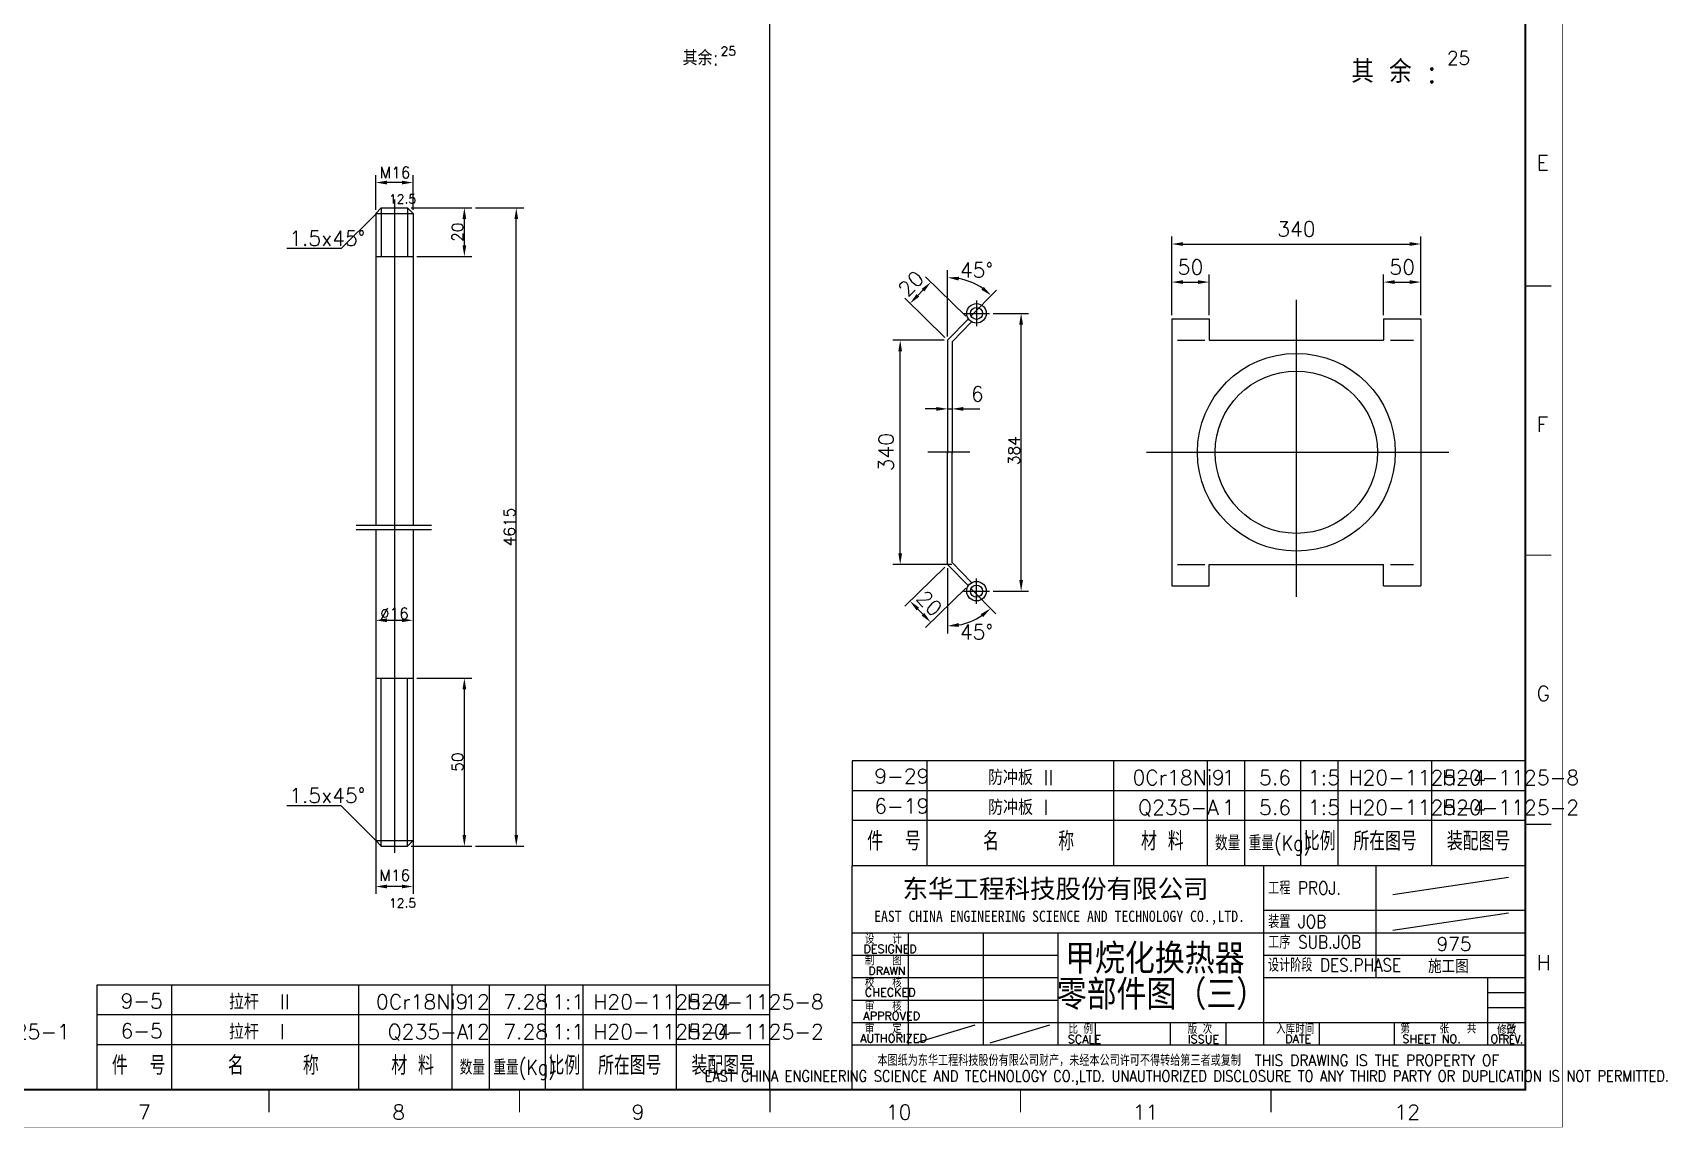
# Model space of a CAD drawing. Extents: x 49444 to 186655, y 41039 to 60167.
# Drawn here: x 114594 to 121152, y 48037 to 52429 of the extents above; entities that cross this region are included whole.
import ezdxf
from ezdxf.enums import TextEntityAlignment as Align

# ---------------------------------------------------------------- set-up
doc = ezdxf.new("R2010")
doc.units = 0
doc.header["$LTSCALE"] = 60
doc.header["$MEASUREMENT"] = 0
doc.header["$PDMODE"] = 3
doc.header["$PDSIZE"] = 0.001
doc.layers.get('0').update_dxf_attribs({"linetype": 'CONTINUOUS'})
doc.layers.get('DEFPOINTS').update_dxf_attribs({"linetype": 'CONTINUOUS'})
doc.styles.add('ST', font='')
doc.styles.get("Standard").update_dxf_attribs({"font": 'txt_l', "bigfont": 'hztxt_l'})
doc.styles.get('ST').set_extended_font_data('SimSun')
doc.dimstyles.new('STANDARD$0', dxfattribs={"dimtxt": 3, "dimasz": 3, "dimexe": 2, "dimexo": 1, "dimgap": 0.5, "dimtad": 1, "dimdec": 0, "dimzin": 0, "dimdsep": 46, "dimtxsty": 'Standard', "dimcen": 1, "dimclrd": 256, "dimclre": 256, "dimclrt": 256, "dimadec": 0, "dimazin": 0, "dimtfac": 1.5, "dimtdec": 3, "dimtix": 1, "dimtmove": 0, "dimatfit": 2, "dimfxl": 0, "dimtolj": 1, "dimarcsym": 0})

# ---------------------------------------------------------------- blocks, each defined once
blk = doc.blocks.new('*D141')
at = {"lineweight": -2}
for p, q in [((118447.8, 51302.8), (118589.6, 51302.8)), ((118559.6, 50233.3), (118559.6, 51257.8)), ((118447.8, 50188.3), (118589.6, 50188.3))]:
    blk.add_line(p, q, dxfattribs=at)
for points in [[(118552.1, 51257.8), (118567.1, 51257.8), (118559.6, 51302.8)], [(118552.1, 50233.3), (118567.1, 50233.3), (118559.6, 50188.3)]]:
    blk.add_solid(points)
at = {"layer": 'DEFPOINTS', "color": 0}
for p in [(118432.8, 51302.8), (118559.6, 51302.8), (118432.8, 50188.3)]:
    blk.add_point(p, dxfattribs=at)
at = {"insert": (118531.3, 50751.8), "char_height": 45, "attachment_point": 5, "rotation": 90}
blk.add_mtext('\\A1;384', dxfattribs=at)
blk = doc.blocks.new('*D146')
at = {"lineweight": -2}
for p, q in [((115970.5, 51718.5), (115970.5, 51857.8)), ((116075.3, 51827.8), (116015.5, 51827.8)), ((116120.3, 51718.5), (116120.3, 51857.8))]:
    blk.add_line(p, q, dxfattribs=at)
for points in [[(116015.5, 51835.3), (116015.5, 51820.3), (115970.5, 51827.8)], [(116075.3, 51835.3), (116075.3, 51820.3), (116120.3, 51827.8)]]:
    blk.add_solid(points)
at = {"layer": 'DEFPOINTS', "color": 0}
for p in [(115970.5, 51827.8), (115970.5, 51703.5), (116120.3, 51703.5)]:
    blk.add_point(p, dxfattribs=at)
at = {"insert": (116047.9, 51867.7), "char_height": 45, "attachment_point": 5}
blk.add_mtext('\\A1;M16', dxfattribs=at)
blk = doc.blocks.new('*D145')
at = {"lineweight": -2}
for p, q in [((116112.9, 51726), (116356.1, 51726)), ((116326.1, 51576.2), (116326.1, 51681)), ((116135.3, 51531.2), (116356.1, 51531.2))]:
    blk.add_line(p, q, dxfattribs=at)
for points in [[(116318.6, 51681), (116333.6, 51681), (116326.1, 51726)], [(116318.6, 51576.2), (116333.6, 51576.2), (116326.1, 51531.2)]]:
    blk.add_solid(points)
at = {"layer": 'DEFPOINTS', "color": 0}
for p in [(116097.9, 51726), (116326.1, 51726), (116120.3, 51531.2)]:
    blk.add_point(p, dxfattribs=at)
at = {"insert": (116298.7, 51628.6), "char_height": 45, "attachment_point": 5, "rotation": 90}
blk.add_mtext('\\A1;20', dxfattribs=at)
blk = doc.blocks.new('*D144')
at = {"lineweight": -2}
for p, q in [((116120.3, 49544.9), (116120.3, 48973)), ((115970.5, 49201.4), (115970.5, 48973)), ((116075.3, 49003), (116015.5, 49003))]:
    blk.add_line(p, q, dxfattribs=at)
for points in [[(116015.5, 49010.5), (116015.5, 48995.5), (115970.5, 49003)], [(116075.3, 49010.5), (116075.3, 48995.5), (116120.3, 49003)]]:
    blk.add_solid(points)
at = {"layer": 'DEFPOINTS', "color": 0}
for p in [(116120.3, 49559.9), (115970.5, 49216.4), (115970.5, 49003)]:
    blk.add_point(p, dxfattribs=at)
at = {"insert": (116046.8, 49048), "char_height": 45, "attachment_point": 5}
blk.add_mtext('\\A1;M16', dxfattribs=at)
blk = doc.blocks.new('*D142')
at = {"lineweight": -2}
for p, q in [((115970.5, 50058.6), (115970.5, 50041.3)), ((116015.5, 50071.3), (116075.3, 50071.3)), ((116120.3, 50058.6), (116120.3, 50041.3))]:
    blk.add_line(p, q, dxfattribs=at)
for points in [[(116015.5, 50078.8), (116015.5, 50063.8), (115970.5, 50071.3)], [(116075.3, 50078.8), (116075.3, 50063.8), (116120.3, 50071.3)]]:
    blk.add_solid(points)
at = {"layer": 'DEFPOINTS', "color": 0}
for p in [(115970.5, 50073.6), (116120.3, 50073.6), (116120.3, 50071.3)]:
    blk.add_point(p, dxfattribs=at)
at = {"insert": (116045.4, 50098.7), "char_height": 45, "attachment_point": 5}
blk.add_mtext('\\A1;%%C16', dxfattribs=at)
blk = doc.blocks.new('*D143')
at = {"lineweight": -2}
for p, q in [((116135.3, 49839.4), (116356.1, 49839.4)), ((116326.1, 49210.1), (116326.1, 49794.4)), ((116112.9, 49165.1), (116356.1, 49165.1))]:
    blk.add_line(p, q, dxfattribs=at)
for points in [[(116318.6, 49794.4), (116333.6, 49794.4), (116326.1, 49839.4)], [(116318.6, 49210.1), (116333.6, 49210.1), (116326.1, 49165.1)]]:
    blk.add_solid(points)
at = {"layer": 'DEFPOINTS', "color": 0}
for p in [(116120.3, 49839.4), (116326.1, 49839.4), (116097.9, 49165.1)]:
    blk.add_point(p, dxfattribs=at)
at = {"insert": (116298.7, 49502.2), "char_height": 45, "attachment_point": 5, "rotation": 90}
blk.add_mtext('\\A1;50', dxfattribs=at)
blk = doc.blocks.new('*D140')
at = {"lineweight": -2}
for p, q in [((116371, 51726), (116564.3, 51726)), ((116534.3, 49210.1), (116534.3, 51681)), ((116371, 49165.1), (116564.3, 49165.1))]:
    blk.add_line(p, q, dxfattribs=at)
for points in [[(116526.8, 51681), (116541.8, 51681), (116534.3, 51726)], [(116526.8, 49210.1), (116541.8, 49210.1), (116534.3, 49165.1)]]:
    blk.add_solid(points)
at = {"layer": 'DEFPOINTS', "color": 0}
for p in [(116356, 51726), (116534.3, 51726), (116356, 49165.1)]:
    blk.add_point(p, dxfattribs=at)
at = {"insert": (116506.9, 50445.6), "char_height": 45, "attachment_point": 5, "rotation": 90}
blk.add_mtext('\\A1;4615', dxfattribs=at)

msp = doc.modelspace()

# ---------------------------------------------------------------- linework, layer by layer
for p, q in [((117552.114367, 48187.459655), (117552.114367, 52492.459655)), ((115970.493487, 51701.573779), (115832.13917, 51562.720926)), ((115992.970987, 51726.023602), (115992.970987, 51531.218602)), ((116097.865987, 51726.023602), (116097.865987, 51531.218602)), ((115832.13917, 51562.720926), (115614.078676, 51562.720926)), ((118380.476415, 51353.944602), (118380.476415, 51251.984768)), ((119663.719022, 50165.364137), (119663.719022, 51357.084438)), ((118328.202052, 51302.826624), (118432.750778, 51302.826624)), ((118354.202975, 50745.546624), (118185.085507, 50745.546624)), ((119062.11222, 50745.546624), (120275.521507, 50745.546624)), ((115891.412732, 50453.213203), (116193.924906, 50453.213203)), ((115891.412732, 50435.231203), (116193.924906, 50435.231203)), ((118380.476415, 50137.148645), (118380.476415, 50239.10848)), ((118328.202052, 50188.266624), (118432.750778, 50188.266624)), ((115992.970987, 49165.080173), (115992.970987, 49839.405173)), ((116097.865987, 49165.080173), (116097.865987, 49839.405173)), ((115832.13917, 49326.683789), (115614.078676, 49326.683789)), ((115970.493487, 49187.557673), (115832.13917, 49326.683789)), ((120050.113326, 48970.322542), (120515.123218, 49040.074025)), ((119532.11437, 48907.459656), (120582.114376, 48907.459656)), ((120050.113326, 48827.6595), (120515.123218, 48897.410983)), ((118107.114376, 48817.459656), (118107.114376, 48367.459656)), ((118407.114369, 48817.459656), (118407.114369, 48367.459656)), ((119532.114376, 48817.459656), (120582.114376, 48817.459656)), ((117882.114376, 48727.459656), (118707.114376, 48727.459656)), ((119532.11437, 48727.459656), (120582.114376, 48727.459656)), ((117882.114376, 48637.459656), (118707.114376, 48637.459656)), ((120432.114376, 48637.459656), (120582.114376, 48637.459656)), ((117882.114376, 48547.459656), (118707.114376, 48547.459656)), ((120432.114376, 48577.459656), (120582.114376, 48577.459656)), ((120432.114376, 48517.459656), (120582.114376, 48517.459656)), ((118135.720666, 48376.041551), (118374.811547, 48447.768817)), ((118435.720659, 48376.041551), (118674.811541, 48447.768817)), ((114852.114363, 48187.459655), (117552.114363, 48187.459655))]:
    msp.add_line(p, q)
at = {"color": 0, "linetype": 'ByBlock'}
for p, q in [((119164.079881, 51295.958408), (119164.079881, 51611.168656)), ((120163.358163, 51295.958408), (120163.358163, 51611.168656)), ((119209.079881, 51581.168656), (120118.358163, 51581.168656)), ((118337.189812, 51291.437927), (118175.820055, 51449.008667)), ((118264.552999, 51210.579397), (118264.552999, 51476.287814)), ((119164.079881, 51295.958408), (119164.079881, 51458.384108)), ((119209.079881, 51428.384108), (119269.079881, 51428.384108)), ((119314.079881, 51295.958408), (119314.079881, 51458.384108)), ((120013.358163, 51295.958408), (120013.358163, 51458.384108)), ((120058.358163, 51428.384108), (120118.358163, 51428.384108)), ((120163.358163, 51295.958408), (120163.358163, 51458.384108)), ((118253.82082, 51206.058916), (118092.451063, 51363.629656)), ((118145.35398, 51374.867156), (118165.845857, 51395.85309)), ((118358.40151, 51291.690588), (118460.665616, 51396.420272)), ((118250.307459, 51195.579397), (118044.425843, 51195.579397)), ((118074.425843, 50340.51385), (118074.425843, 51150.579397)), ((118282.552999, 51018.186597), (118282.552999, 50889.550471)), ((118219.552999, 50919.550471), (118174.552999, 50919.550471)), ((118264.552999, 50919.550471), (118282.552999, 50919.550471)), ((118264.552999, 50913.350918), (118264.552999, 50889.550471)), ((118327.552999, 50919.550471), (118372.552999, 50919.550471)), ((118372.552999, 50919.550471), (118394.052999, 50919.550471)), ((118281.22536, 50295.51385), (118044.425843, 50295.51385)), ((118253.82082, 50285.034331), (118092.451063, 50127.463592)), ((118264.552999, 50280.51385), (118264.552999, 50018.303121)), ((118337.189812, 50199.65532), (118175.820055, 50042.084581)), ((118358.40151, 50199.40266), (118458.22201, 50097.175496)), ((118145.35398, 50116.226092), (118165.845857, 50095.240158))]:
    msp.add_line(p, q, dxfattribs=at)
at = {"const_width": 1.5}
msp.add_lwpolyline([(108117.114376, 48037.459655), (120732.114376, 48037.459655), (120732.114376, 56947.459655), (108117.114376, 56947.459655), (108117.114376, 48037.459655, 1.9635677679)], format="xyb", dxfattribs=at)
for points, const_width in [([(108492.114376, 48187.459655), (120582.114376, 48187.459655), (120582.114376, 56797.459655), (108492.114376, 56797.459655), (108492.114376, 48187.459655)], 7.5), ([(120582.114376, 51412.459655), (120687.114376, 51412.459655)], 4.5), ([(120582.114376, 50332.459655), (120687.114376, 50332.459655)], 4.5), ([(120582.114376, 49252.459655), (120687.114376, 49252.459655)], 4.5), ([(115542.114376, 48097.459655), (115542.114376, 48187.459655)], 4.5), ([(116547.114376, 48097.459655), (116547.114376, 48187.459655)], 4.5), ([(117552.114376, 48097.459655), (117552.114376, 48187.459655)], 4.5), ([(118557.114376, 48097.459655), (118557.114376, 48187.459655)], 4.5), ([(119562.114376, 48097.459655), (119562.114376, 48187.459655)], 4.5)]:
    msp.add_lwpolyline(points, dxfattribs=dict(const_width=const_width))
for points in [[(116045.418492, 51759.670015), (116045.418492, 49138.382372)], [(115970.493489, 51703.546115), (115992.970989, 51726.023615)], [(115970.493489, 51703.546115), (116120.343489, 51703.546115)], [(115970.493489, 51703.546109), (115970.493489, 50453.213204)], [(115992.970989, 51726.023615), (116097.865989, 51726.023615)], [(116120.343489, 51703.546115), (116097.865989, 51726.023615)], [(116120.343489, 51703.546109), (116120.343489, 50453.213204)], [(115970.493489, 51531.218615), (116120.343489, 51531.218615)], [(118347.921987, 51280.958403), (118264.552992, 51195.579393), (118264.552992, 50742.124353)], [(119164.079883, 51280.958403), (119314.079883, 51280.958403)], [(119164.079883, 51280.958403), (119164.079883, 50210.134848)], [(119314.079883, 51280.958403), (119314.079883, 51195.579393)], [(120013.358163, 51280.958403), (120013.358163, 51195.579393)], [(120013.358163, 51280.958403), (120163.358163, 51280.958403)], [(120163.358163, 51280.958403), (120163.358163, 50210.134848)], [(118361.125527, 51268.715733), (118282.552992, 51188.248833), (118282.552992, 50742.124353)], [(119186.457783, 51195.579393), (119296.092318, 51195.579393)], [(119314.079883, 51195.579393), (120013.358163, 51195.579393)], [(120041.676783, 51195.579393), (120133.039548, 51195.579393)], [(118347.921987, 50210.134848), (118264.552992, 50295.513858), (118264.552992, 50748.968898)], [(118361.125527, 50222.377503), (118282.552992, 50302.844418), (118282.552992, 50748.968898)], [(115970.493489, 50435.231204), (115970.493489, 49187.557679)], [(116120.343489, 50435.231204), (116120.343489, 49187.557679)], [(119186.457783, 50295.513858), (119296.092318, 50295.513858)], [(119314.079883, 50210.134848), (119314.079883, 50295.513858)], [(119314.079883, 50295.513858), (120013.358163, 50295.513858)], [(120013.358163, 50210.134848), (120013.358163, 50295.513858)], [(120041.676783, 50295.513858), (120133.039548, 50295.513858)], [(119164.079883, 50210.134848), (119314.079883, 50210.134848)], [(120013.358163, 50210.134848), (120163.358163, 50210.134848)], [(115970.493489, 49839.405179), (116120.343489, 49839.405179)], [(120582.114367, 49507.459656), (117882.114367, 49507.459656)], [(120582.114367, 49387.459662), (117882.114367, 49387.459662)], [(120582.114367, 49267.459662), (117882.114367, 49267.459662)], [(115970.493489, 49187.557679), (116120.343489, 49187.557679)], [(115970.493489, 49187.557679), (115992.970989, 49165.080179)], [(116120.343489, 49187.557679), (116097.865989, 49165.080179)], [(115992.970989, 49165.080179), (116097.865989, 49165.080179)], [(117882.114369, 49087.459662), (120582.114369, 49087.459662)], [(120582.114369, 49087.459662), (120582.114369, 48187.459662), (117882.114369, 48187.459662), (117882.114369, 49087.459662)], [(119532.114369, 49087.459662), (119532.114369, 48367.459662)], [(119982.114369, 49087.459662), (119982.114369, 48637.459662)], [(117882.114369, 48817.459662), (119532.114369, 48817.459662)], [(118707.114369, 48817.459662), (118707.114369, 48367.459662)], [(117552.114363, 48607.459655), (114852.114363, 48607.459655)], [(119532.114369, 48637.459662), (120582.114369, 48637.459662)], [(120432.114369, 48367.459662), (120432.114369, 48637.459662)], [(117552.114363, 48487.459655), (114852.114363, 48487.459655)], [(117882.114369, 48457.459662), (120582.114369, 48457.459662)], [(118857.114369, 48457.459662), (118857.114369, 48367.459662)], [(119157.114369, 48457.459662), (119157.114369, 48367.459662)], [(119382.114369, 48367.459662), (119382.114369, 48457.459662)], [(119757.114369, 48367.459662), (119757.114369, 48457.459662)], [(120057.114369, 48367.459662), (120057.114369, 48457.459662)], [(117552.114363, 48367.459655), (114852.114363, 48367.459655)], [(117882.114369, 48367.459662), (120582.114369, 48367.459662)]]:
    msp.add_lwpolyline(points)
at = {"color": 7}
for points in [[(117882.114367, 49507.459656), (117882.114367, 49087.459662)], [(118182.114369, 49087.459656), (118182.114369, 49507.459656)], [(118932.114369, 49087.459656), (118932.114369, 49507.459656)], [(119307.114369, 49087.459656), (119307.114369, 49507.459656)], [(119457.114369, 49087.459656), (119457.114369, 49507.459656)], [(119682.114369, 49087.459656), (119682.114369, 49507.459656)], [(119832.114369, 49087.459656), (119832.114369, 49507.459656)], [(120207.114369, 49087.459656), (120207.114369, 49507.459656)], [(114852.114363, 48607.459655), (114852.114363, 48187.459655)], [(115152.114363, 48187.459655), (115152.114363, 48607.459655)], [(115902.114363, 48187.459655), (115902.114363, 48607.459655)], [(116277.114363, 48187.459655), (116277.114363, 48607.459655)], [(116427.114363, 48187.459655), (116427.114363, 48607.459655)], [(116652.114363, 48187.459655), (116652.114363, 48607.459655)], [(116802.114363, 48187.459655), (116802.114363, 48607.459655)], [(117177.114363, 48187.459655), (117177.114363, 48607.459655)]]:
    msp.add_lwpolyline(points, dxfattribs=at)
for centre, radius in [((118380.476415, 51302.826624), 39.217463), ((118380.476415, 51302.826624), 24.217463), ((119663.719022, 50745.546624), 396.840937), ((119663.719022, 50745.546624), 325.541726), ((118380.476415, 50188.266624), 39.217463), ((118380.476415, 50188.266624), 24.217463)]:
    msp.add_circle(centre, radius)
at = {"color": 0, "linetype": 'ByBlock'}
for centre, radius, start, end in [((118264.552999, 51195.579397), 250.708417, 55.9803927623, 79.7020459643), ((118264.552999, 50295.51385), 247.210729, 280.444057709, 303.8735035644)]:
    msp.add_arc(centre, radius, start, end, dxfattribs=at)
for p in [(120163.358163, 51581.168656), (118197.284414, 51428.049628), (119314.079881, 51428.384108), (120163.358163, 51428.384108), (118393.847959, 51410.375868), (118347.921991, 51280.958408), (118347.921991, 51280.958408), (119164.079881, 51280.958408), (119164.079881, 51280.958408), (119314.079881, 51280.958408), (120013.358163, 51280.958408), (120163.358163, 51280.958408), (120163.358163, 51280.958408), (118074.425843, 51195.579397), (118264.552999, 51195.579397), (118264.552999, 51195.579397), (118264.552999, 51195.579397), (118265.307459, 51195.579397), (118282.552999, 51033.186597), (118264.552999, 50928.350918), (118282.552999, 50919.550471), (118264.552999, 50748.968898), (118264.552999, 50742.12435), (118264.552999, 50295.51385), (118264.552999, 50295.51385), (118264.552999, 50295.51385), (118296.22536, 50295.51385), (118347.921991, 50210.134839), (118347.921991, 50210.134839), (118420.277867, 50103.516689), (118197.284414, 50063.043619)]:
    msp.add_point(p, dxfattribs=at)
for points in [[(119209.079881, 51588.668656), (119209.079881, 51573.668656), (119164.079881, 51581.168656)], [(120118.358163, 51588.668656), (120118.358163, 51573.668656), (120163.358163, 51581.168656)], [(118160.479767, 51401.092849), (118171.211946, 51390.61333), (118197.284414, 51428.049628)], [(118308.698319, 51434.779523), (118310.044504, 51449.718994), (118264.552999, 51446.287814)], [(119209.079881, 51435.884108), (119209.079881, 51420.884108), (119164.079881, 51428.384108)], [(119269.079881, 51435.884108), (119269.079881, 51420.884108), (119314.079881, 51428.384108)], [(120058.358163, 51435.884108), (120058.358163, 51420.884108), (120013.358163, 51428.384108)], [(120118.358163, 51435.884108), (120118.358163, 51420.884108), (120163.358163, 51428.384108)], [(118139.98789, 51380.106915), (118150.72007, 51369.627396), (118113.915422, 51342.670617)], [(118409.555518, 51409.192788), (118400.081454, 51397.563425), (118439.706577, 51374.955913)], [(118066.925843, 51150.579397), (118081.925843, 51150.579397), (118074.425843, 51195.579397)], [(118219.552999, 50927.050471), (118219.552999, 50912.050471), (118264.552999, 50919.550471)], [(118327.552999, 50927.050471), (118327.552999, 50912.050471), (118282.552999, 50919.550471)], [(118066.925843, 50340.51385), (118081.925843, 50340.51385), (118074.425843, 50295.51385)], [(118150.72007, 50121.465851), (118139.98789, 50110.986332), (118113.915422, 50148.42263)], [(118171.211946, 50100.479917), (118160.479767, 50090.000398), (118197.284414, 50063.043619)], [(118397.609055, 50096.082884), (118407.068285, 50084.44145), (118437.262971, 50118.639856)], [(118310.048842, 50044.929946), (118308.68361, 50059.867688), (118264.552999, 50048.303121)]]:
    msp.add_solid(points, dxfattribs=at)

# ---------------------------------------------------------------- texts
for s, height, p in [('其余:', 59.94, (117201.560641, 52297.905645)), ('其 余 :', 90, (119884.390652, 52227.712467)), ('E', 60, (120627.114376, 51877.459655)), ('1.5x45%%d', 59.94, (115623.358079, 51574.311314)), ('F', 60, (120627.114376, 50827.459655)), ('G', 60, (120627.114376, 49747.459655)), ('9-29', 60, (117970.520377, 49415.732813)), ('防冲板 II', 60, (118426.985566, 49410.165547)), ('0Cr18Ni9', 60, (119006.275433, 49410.165547)), ('1', 60, (119365.753629, 49410.165547)), ('5.6', 60, (119514.044789, 49410.165547)), ('1:5', 60, (119710.183917, 49410.165547)), ('H20-1125-4', 60, (119872.858048, 49410.165547)), ('H20-1125-8', 60, (120247.858048, 49410.165547)), ('1.5x45%%d', 59.94, (115623.358079, 49338.274176)), ('6-19', 60, (117970.520377, 49295.73282)), ('防冲板 I', 60, (118426.985566, 49290.165554)), ('Q235-A', 60, (119028.427726, 49290.165554)), ('1', 60, (119365.753629, 49290.165554)), ('5.6', 60, (119514.044789, 49290.165554)), ('1:5', 60, (119710.183917, 49290.165554)), ('H20-1125-4', 60, (119872.858048, 49290.165554)), ('H20-1125-2', 60, (120247.858048, 49290.165554)), ('DESIGNED^J', 33, (117927.113302, 48736.162169)), ('H', 60, (120627.114376, 48667.459655)), ('DRAWN^J', 33, (117946.474169, 48648.234662)), ('CHECKED^J', 33, (117932.739393, 48562.028982)), ('9-5', 60, (114946.855919, 48513.931235)), ('拉杆  II', 60, (115381.959235, 48510.165548)), ('0Cr18Ni9', 60, (115971.517267, 48510.165548)), ('12', 60, (116325.35805, 48510.165548)), ('7.28', 60, (116482.000397, 48510.165548)), ('1:1', 60, (116678.503527, 48510.165548)), ('H20-1125-4', 60, (116842.85805, 48510.165548)), ('H20-1125-8', 60, (117217.85805, 48510.165548)), ('APPROVED^J', 33, (117926.505578, 48467.150929)), ('H20-1125-1', 60, (114193.489584, 48390.165547)), ('6-5', 60, (114946.855919, 48393.931235)), ('拉杆  I', 60, (115381.959235, 48390.165548)), ('Q235-A', 60, (116017.85805, 48390.165548)), ('12', 60, (116325.35805, 48390.165548)), ('7.28', 60, (116482.000397, 48390.165548)), ('1:1', 60, (116678.503527, 48390.165548)), ('H20-1125-4', 60, (116842.85805, 48390.165548)), ('H20-1125-2', 60, (117217.85805, 48390.165548)), ('AUTHORIZED', 33, (117913.905761, 48377.150929)), ('SCALE', 33, (118746.489149, 48373.654235)), ('ISSUE', 33, (119228.143074, 48373.654235)), ('DATE', 33, (119618.858933, 48374.959656)), ('SHEET NO.    OF^J', 33, (120088.810039, 48374.959656)), ('修改', 37.5, (120468.573055, 48408.439112)), ('7', 60, (115017.114376, 48067.459655)), ('8', 60, (116037.114376, 48067.459655)), ('9', 60, (116997.114376, 48067.459655)), ('10', 60, (118017.114376, 48067.459655)), ('11', 60, (119007.114376, 48067.459655)), ('12', 60, (120057.114376, 48067.459655))]:
    msp.add_text(s, height=height).set_placement(p)
for height, p in [(35.964, (117415.721145, 52337.373953)), (54, (120360.720366, 52300.786304))]:
    msp.add_text('25', height=height).set_placement(p, align=Align.RIGHT)
for p in [(116024.151723, 51779.812375), (116024.151723, 48954.789918)]:
    msp.add_text('12.5', height=35.964).set_placement(p, align=Align.TOP_LEFT)
msp.add_text('340', height=60, dxfattribs=at).set_placement((119663.719022, 51641.168656), align=Align.MIDDLE)
for s, p in [('45%%d', (118380.632883, 51476.378857)), ('50', (119239.079881, 51488.384108)), ('50', (120088.358163, 51488.384108)), ('6', (118384.052999, 50979.550471)), ('45%%d', (118380.633127, 50024.313102))]:
    msp.add_text(s, height=60, dxfattribs=at).set_placement(p, align=Align.MIDDLE_CENTER)
for s, rotation, p in [('20', 45.6824387266, (118117.792202, 51422.274377)), ('340', 90, (118017.935042, 50745.546624)), ('20', 314.3175612734, (118191.784225, 50139.739681))]:
    msp.add_text(s, height=60, rotation=rotation, dxfattribs=at).set_placement(p, align=Align.MIDDLE_CENTER)
at = {"width": 0.85}
for s, height, p in [('件  号', 75, (117942.114364, 49147.459662)), ('名     称', 75, (118407.114364, 49147.459662)), ('材 料', 75, (119040.531748, 49147.459662)), ('数量', 60, (119337.114364, 49147.459662)), ('重量(Kg)', 60, (119472.114364, 49147.459662)), ('比例', 75, (119693.423615, 49147.459662)), ('所在图号', 75, (119892.114364, 49147.459662)), ('装配图号', 75, (120267.114364, 49147.459662)), ('工程 PROJ.', 52.5, (119550.637324, 48970.609914)), ('装置 JOB', 52.5, (119550.637324, 48835.907858)), ('设   计^J', 37.5, (117932.998519, 48773.079204)), ('工序 SUB.JOB', 52.5, (119550.637324, 48753.766241)), ('制   图^J', 37.5, (117933.017628, 48687.048873)), ('设计阶段 DES.PHASE', 52.5, (119549.720134, 48661.4867)), ('校   核^J', 37.5, (117933.017628, 48597.084376)), ('审   核^J', 37.5, (117933.017628, 48503.28356)), ('审   定', 37.5, (117933.017628, 48413.28356)), (' 比 例', 37.5, (118727.605757, 48412.045083)), ('版 次', 37.5, (119227.846554, 48412.045083)), ('入库时间', 37.5, (119582.583929, 48412.045083)), ('第     张   共     张^J', 37.5, (120080.859703, 48413.233292)), ('REV.', 33, (120491.570377, 48373.362729)), ('件  号', 75, (114912.114365, 48247.459656)), ('名     称', 75, (115377.114365, 48247.459656)), ('材 料', 75, (116032.826049, 48247.459656)), ('比例', 75, (116663.423616, 48247.459656)), ('所在图号', 75, (116862.114365, 48247.459656)), ('装配图号', 75, (117237.114365, 48247.459656)), ('数量', 60, (116307.114365, 48247.459656)), ('重量(Kg)', 60, (116442.114365, 48247.459656))]:
    msp.add_text(s, height=height, dxfattribs=at).set_placement(p)
at = {"style": 'ST'}
msp.add_text('东华工程科技股份有限公司', height=75, dxfattribs=at).set_placement((118697.690982, 48956.548325), align=Align.CENTER)
at = {"style": 'ST', "width": 0.9}
msp.add_text('EAST CHINA ENGINEERING SCIENCE AND TECHNOLOGY CO.,LTD.', height=45, dxfattribs=at).set_placement((118713.846584, 48861.122712), align=Align.CENTER)
for s, p in [('975', (120226.365937, 48772.459663)), ('施工图', (120191.964728, 48682.459663))]:
    msp.add_text(s, height=54.4251969).set_placement(p, align=Align.MIDDLE_LEFT)
for s, p in [('甲烷化换热器 ', (119137.227245, 48653.388315)), ('零部件图（三）', (119122.548362, 48509.132494))]:
    msp.add_text(s, height=120).set_placement(p, align=Align.CENTER)
for s, width, p in [('本图纸为东华工程科技股份有限公司财产，未经本公司许可不得转给第三者或复制  THIS DRAWING IS THE PROPERTY OF', 0.9, (119230.351835, 48283.15085)), ('EAST CHINA ENGINEERING SCIENCE AND TECHNOLOGY CO.,LTD. UNAUTHORIZED DISCLOSURE TO ANY THIRD PARTY OR DUPLICATION IS NOT PERMITTED.', 0.85, (119224.059179, 48220.098897))]:
    msp.add_text(s, height=45, dxfattribs=dict(width=width)).set_placement(p, align=Align.CENTER)

# ---------------------------------------------------------------- dimensions: what is measured, and where the dimension line sits
for base, p1, p2, picture, middle in [((115970.493487, 51827.822921), (116120.343487, 51703.546102), (115970.493487, 51703.546102), '*D146', (116047.943362, 51867.745208)), ((115970.493483, 49002.95232), (116120.343483, 49559.945778), (115970.493483, 49216.36506), '*D144', (116046.772012, 49047.95232))]:
    dim = msp.add_linear_dim(base=base, p1=p1, p2=p2, text='M16', dimstyle='STANDARD$0', override={"dimscale": 15, "dimgap": 0.1, "dimcen": 3, "dimtdec": 5, "dimtmove": 2, "dimatfit": 3})
    dim.commit()
    dim.dimension.update_dxf_attribs({"geometry": picture, "text_midpoint": middle, "dimtype": 160})
for base, p1, p2, text, picture, middle in [((116326.056803, 51726.023602), (116120.343487, 51531.218602), (116097.865987, 51726.023602), '20', '*D145', (116298.681803, 51628.621102)), ((116534.272168, 51726.023596), (116356.026803, 49165.080173), (116356.026803, 51726.023596), '4615', '*D140', (116506.897168, 50445.551884)), ((116326.056803, 49839.405173), (116097.865987, 49165.080173), (116120.343487, 49839.405173), '50', '*D143', (116298.681803, 49502.242673))]:
    dim = msp.add_linear_dim(base=base, p1=p1, p2=p2, angle=90, text=text, dimstyle='STANDARD$0', override={"dimscale": 15, "dimgap": 0.1, "dimcen": 3, "dimtdec": 5, "dimtmove": 2, "dimatfit": 3})
    dim.commit()
    dim.dimension.update_dxf_attribs({"geometry": picture, "text_midpoint": middle})
dim = msp.add_linear_dim(base=(118559.635347, 51302.826624), p1=(118432.750778, 50188.266624), p2=(118432.750778, 51302.826624), angle=90, text='384', dimstyle='STANDARD$0', override={"dimscale": 15, "dimgap": 0.1, "dimcen": 3, "dimtdec": 2, "dimtmove": 2, "dimatfit": 3})
dim.commit()
dim.dimension.update_dxf_attribs({"geometry": '*D141', "text_midpoint": (118531.266918, 50751.81541), "dimtype": 160})
dim = msp.add_linear_dim(base=(116120.343487, 50071.338154), p1=(115970.493487, 50073.639267), p2=(116120.343487, 50073.639267), text='%%C16', dimstyle='STANDARD$0', override={"dimscale": 15, "dimgap": 0.1, "dimcen": 3, "dimtdec": 5, "dimtmove": 2, "dimatfit": 3})
dim.commit()
dim.dimension.update_dxf_attribs({"geometry": '*D142', "text_midpoint": (116045.418487, 50098.713154)})

doc.saveas('drawing.dxf')
